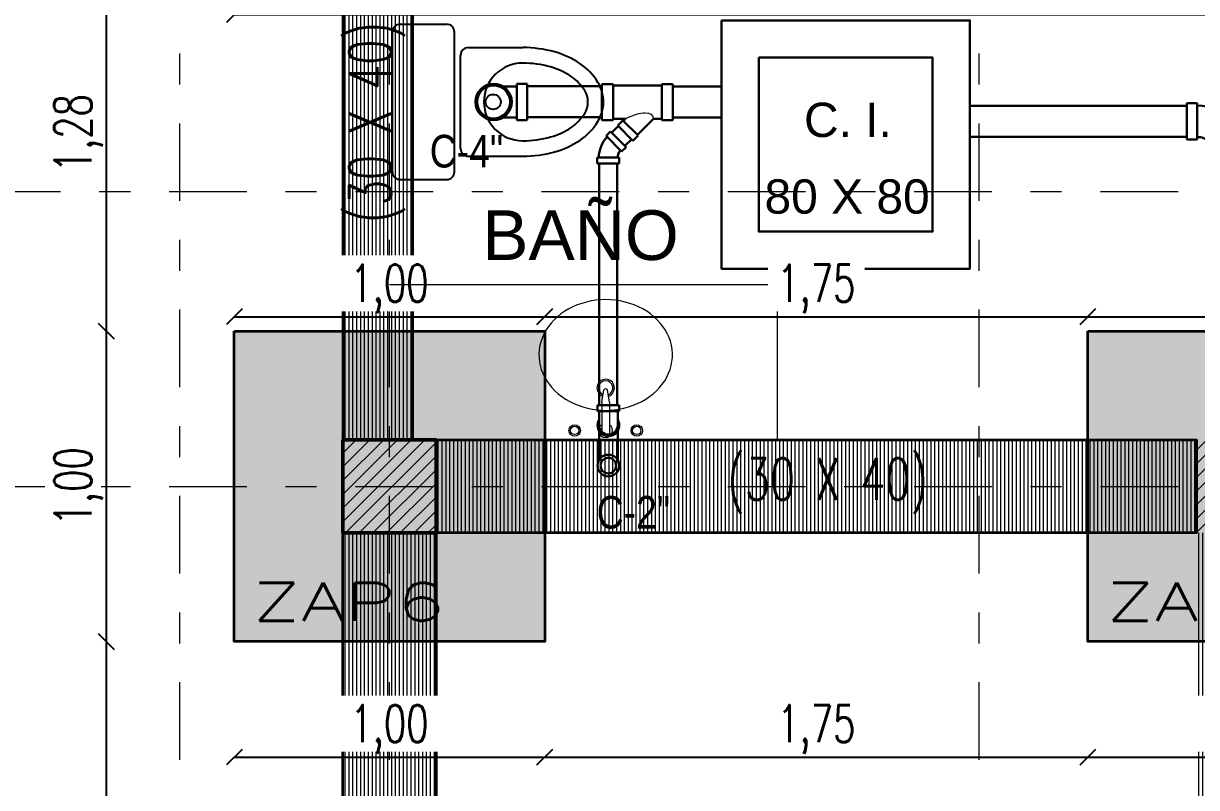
# Model space of a CAD drawing. Header units: metres. Extents: x -50 to 76, y -61 to 14.
# Drawn here: x -46.885 to -43.106, y -1.92 to 0.541 of the extents above; entities that cross this region are included whole.
import ezdxf
from ezdxf.enums import TextEntityAlignment as Align

# ---------------------------------------------------------------- set-up
doc = ezdxf.new("R2010")
doc.units = ezdxf.units.M
doc.header["$MEASUREMENT"] = 0
for name, pattern in [('CENTERX2', [4, 2.5, -0.5, 0.5, -0.5]), ('DASHDOT2', [0.5, 0.25, -0.125, 0, -0.125]), ('HIDDEN', [9.525, 6.35, -3.175])]:
    doc.linetypes.add(name, pattern=pattern)
doc.layers.add('1 BAN', color=57, linetype='Continuous')
for name, color, linetype, lineweight in [('1 COLUMNAS', 1, 'Continuous', 50), ('1 MUEBLES', 46, 'Continuous', 18), ('1 TEXTOS', 4, 'Continuous', 20), ('_TXT1', 7, 'Continuous', 0), ('A. NEGRAS', 3, 'Continuous', 30), ('CORTE', 6, 'Continuous', 35), ('COTAS', 251, 'Continuous', 35), ('cotas muros', 254, 'Continuous', 5), ('EJES', 251, 'CENTERX2', 0), ('INVISIBLE 2', 123, 'HIDDEN', 9), ('RELLENOS', 185, 'Continuous', 0), ('TEXTURA', 1, 'Continuous', 0)]:
    doc.layers.add(name, color=color, linetype=linetype, lineweight=lineweight)
doc.styles.add('Estilo_Generado_1', font='arial.ttf')
doc.styles.add('jairo', font='ARIALN.TTF')
doc.styles.add('ROMANS', font='romans', dxfattribs={"width": 0.7})
doc.dimstyles.new('Copy of ISO-25', dxfattribs={"dimtxt": 0.12, "dimasz": 0.05, "dimexe": 1.25, "dimexo": 0.625, "dimgap": 0.018, "dimtad": 1, "dimzin": 4, "dimtxsty": 'ROMANS', "dimblk": 'OBLIQUE', "dimcen": 2.5, "dimse1": 1, "dimse2": 1, "dimclrd": 251, "dimclrt": 14, "dimadec": 0, "dimazin": 0, "dimtfac": 1, "dimtix": 1, "dimtmove": 0, "dimatfit": 3, "dimldrblk": 'OBLIQUE', "dimfxl": 1, "dimtfill": 1, "dimarcsym": 0})
pattern_1 = [(90, (-1833.924058, 1025.599969), (-0.0125, 0), [])]

# ---------------------------------------------------------------- blocks, each defined once
blk = doc.blocks.new('_Oblique')
at = {"color": 0, "linetype": 'ByBlock', "lineweight": -2}
blk.add_line((-0.5, -0.5), (0.5, 0.5), dxfattribs=at)
blk = doc.blocks.new('*D207')
at = {"layer": 'COTAS', "color": 251, "lineweight": -2, "transparency": 16777216}
blk.add_line((-26.8564, 0.5685), (-46.2064, 0.5685), dxfattribs=at)
at = {"layer": 'Defpoints', "color": 0, "transparency": 16777216}
for p in [(-26.8564, 0.875), (-46.2064, 0.5685), (-46.2064, -0.45)]:
    blk.add_point(p, dxfattribs=at)
at = {"layer": 'COTAS', "color": 251, "lineweight": -2, "transparency": 16777216, "xscale": 0.05, "yscale": 0.05, "zscale": 0.05, "rotation": 180}
blk.add_blockref('_Oblique', (-46.2064, 0.5685), dxfattribs=at)
at = {"layer": 'COTAS', "color": 251, "lineweight": -2, "transparency": 16777216, "xscale": 0.05, "yscale": 0.05, "zscale": 0.05}
blk.add_blockref('_Oblique', (-26.8564, 0.5685), dxfattribs=at)
at = {"layer": 'COTAS', "color": 14, "transparency": 16777216, "insert": (-36.5314, 0.6579), "char_height": 0.12, "attachment_point": 5, "style": 'ROMANS', "bg_fill": 3, "box_fill_scale": 1.25, "bg_fill_color": 256, "bg_fill_true_color": 13158600, "bg_fill_transparency": 0}
blk.add_mtext('19,35', dxfattribs=at)
blk = doc.blocks.new('*D208')
at = {"layer": 'COTAS', "color": 251, "lineweight": -2, "transparency": 16777216}
blk.add_line((-46.2064, -0.4034), (-45.2064, -0.4034), dxfattribs=at)
at = {"layer": 'Defpoints', "color": 0, "transparency": 16777216}
for p in [(-45.2064, -0.4034), (-46.2064, -0.45), (-45.2064, -0.45)]:
    blk.add_point(p, dxfattribs=at)
at = {"layer": 'COTAS', "color": 251, "lineweight": -2, "transparency": 16777216, "xscale": 0.05, "yscale": 0.05, "zscale": 0.05, "rotation": 180}
blk.add_blockref('_Oblique', (-46.2064, -0.4034), dxfattribs=at)
at = {"layer": 'COTAS', "color": 251, "lineweight": -2, "transparency": 16777216, "xscale": 0.05, "yscale": 0.05, "zscale": 0.05}
blk.add_blockref('_Oblique', (-45.2064, -0.4034), dxfattribs=at)
at = {"layer": 'COTAS', "color": 14, "transparency": 16777216, "insert": (-45.7064, -0.314), "char_height": 0.12, "attachment_point": 5, "style": 'ROMANS', "bg_fill": 3, "box_fill_scale": 1.25, "bg_fill_color": 256, "bg_fill_true_color": 13158600, "bg_fill_transparency": 0}
blk.add_mtext('1,00', dxfattribs=at)
blk = doc.blocks.new('*D209')
at = {"layer": 'COTAS', "color": 251, "lineweight": -2, "transparency": 16777216}
blk.add_line((-45.2064, -0.4034), (-43.4564, -0.4034), dxfattribs=at)
at = {"layer": 'Defpoints', "color": 0, "transparency": 16777216}
for p in [(-43.4564, -0.4034), (-45.2064, -0.45), (-43.4564, -0.45)]:
    blk.add_point(p, dxfattribs=at)
at = {"layer": 'COTAS', "color": 251, "lineweight": -2, "transparency": 16777216, "xscale": 0.05, "yscale": 0.05, "zscale": 0.05, "rotation": 180}
blk.add_blockref('_Oblique', (-45.2064, -0.4034), dxfattribs=at)
at = {"layer": 'COTAS', "color": 251, "lineweight": -2, "transparency": 16777216, "xscale": 0.05, "yscale": 0.05, "zscale": 0.05}
blk.add_blockref('_Oblique', (-43.4564, -0.4034), dxfattribs=at)
at = {"layer": 'COTAS', "color": 14, "transparency": 16777216, "insert": (-44.3314, -0.314), "char_height": 0.12, "attachment_point": 5, "style": 'ROMANS', "bg_fill": 3, "box_fill_scale": 1.25, "bg_fill_color": 256, "bg_fill_true_color": 13158600, "bg_fill_transparency": 0}
blk.add_mtext('1,75', dxfattribs=at)
blk = doc.blocks.new('*D210')
at = {"layer": 'COTAS', "color": 251, "lineweight": -2, "transparency": 16777216}
blk.add_line((-43.4564, -0.4034), (-42.4564, -0.4034), dxfattribs=at)
at = {"layer": 'Defpoints', "color": 0, "transparency": 16777216}
for p in [(-42.4564, -0.4034), (-43.4564, -0.45), (-42.4564, -0.45)]:
    blk.add_point(p, dxfattribs=at)
at = {"layer": 'COTAS', "color": 251, "lineweight": -2, "transparency": 16777216, "xscale": 0.05, "yscale": 0.05, "zscale": 0.05, "rotation": 180}
blk.add_blockref('_Oblique', (-43.4564, -0.4034), dxfattribs=at)
at = {"layer": 'COTAS', "color": 251, "lineweight": -2, "transparency": 16777216, "xscale": 0.05, "yscale": 0.05, "zscale": 0.05}
blk.add_blockref('_Oblique', (-42.4564, -0.4034), dxfattribs=at)
at = {"layer": 'COTAS', "color": 14, "transparency": 16777216, "insert": (-42.9564, -0.314), "char_height": 0.12, "attachment_point": 5, "style": 'ROMANS', "bg_fill": 3, "box_fill_scale": 1.25, "bg_fill_color": 256, "bg_fill_true_color": 13158600, "bg_fill_transparency": 0}
blk.add_mtext('1,00', dxfattribs=at)
blk = doc.blocks.new('*D221')
at = {"layer": 'COTAS', "color": 251, "lineweight": -2, "transparency": 16777216}
blk.add_line((-46.2064, -1.8219), (-45.2064, -1.8219), dxfattribs=at)
at = {"layer": 'Defpoints', "color": 0, "transparency": 16777216}
for p in [(-46.2064, -1.45), (-45.2064, -1.45), (-45.2064, -1.8219)]:
    blk.add_point(p, dxfattribs=at)
at = {"layer": 'COTAS', "color": 251, "lineweight": -2, "transparency": 16777216, "xscale": 0.05, "yscale": 0.05, "zscale": 0.05, "rotation": 180}
blk.add_blockref('_Oblique', (-46.2064, -1.8219), dxfattribs=at)
at = {"layer": 'COTAS', "color": 251, "lineweight": -2, "transparency": 16777216, "xscale": 0.05, "yscale": 0.05, "zscale": 0.05}
blk.add_blockref('_Oblique', (-45.2064, -1.8219), dxfattribs=at)
at = {"layer": 'COTAS', "color": 14, "transparency": 16777216, "insert": (-45.7064, -1.7325), "char_height": 0.12, "attachment_point": 5, "style": 'ROMANS', "bg_fill": 3, "box_fill_scale": 1.25, "bg_fill_color": 256, "bg_fill_true_color": 13158600, "bg_fill_transparency": 0}
blk.add_mtext('1,00', dxfattribs=at)
blk = doc.blocks.new('*D222')
at = {"layer": 'COTAS', "color": 251, "lineweight": -2, "transparency": 16777216}
blk.add_line((-45.2064, -1.8219), (-43.4564, -1.8219), dxfattribs=at)
at = {"layer": 'Defpoints', "color": 0, "transparency": 16777216}
for p in [(-45.2064, -1.45), (-43.4564, -1.45), (-43.4564, -1.8219)]:
    blk.add_point(p, dxfattribs=at)
at = {"layer": 'COTAS', "color": 251, "lineweight": -2, "transparency": 16777216, "xscale": 0.05, "yscale": 0.05, "zscale": 0.05, "rotation": 180}
blk.add_blockref('_Oblique', (-45.2064, -1.8219), dxfattribs=at)
at = {"layer": 'COTAS', "color": 251, "lineweight": -2, "transparency": 16777216, "xscale": 0.05, "yscale": 0.05, "zscale": 0.05}
blk.add_blockref('_Oblique', (-43.4564, -1.8219), dxfattribs=at)
at = {"layer": 'COTAS', "color": 14, "transparency": 16777216, "insert": (-44.3314, -1.7325), "char_height": 0.12, "attachment_point": 5, "style": 'ROMANS', "bg_fill": 3, "box_fill_scale": 1.25, "bg_fill_color": 256, "bg_fill_true_color": 13158600, "bg_fill_transparency": 0}
blk.add_mtext('1,75', dxfattribs=at)
blk = doc.blocks.new('*D223')
at = {"layer": 'COTAS', "color": 251, "lineweight": -2, "transparency": 16777216}
blk.add_line((-43.4564, -1.8219), (-42.4564, -1.8219), dxfattribs=at)
at = {"layer": 'Defpoints', "color": 0, "transparency": 16777216}
for p in [(-43.4564, -1.45), (-42.4564, -1.45), (-42.4564, -1.8219)]:
    blk.add_point(p, dxfattribs=at)
at = {"layer": 'COTAS', "color": 251, "lineweight": -2, "transparency": 16777216, "xscale": 0.05, "yscale": 0.05, "zscale": 0.05, "rotation": 180}
blk.add_blockref('_Oblique', (-43.4564, -1.8219), dxfattribs=at)
at = {"layer": 'COTAS', "color": 251, "lineweight": -2, "transparency": 16777216, "xscale": 0.05, "yscale": 0.05, "zscale": 0.05}
blk.add_blockref('_Oblique', (-42.4564, -1.8219), dxfattribs=at)
at = {"layer": 'COTAS', "color": 14, "transparency": 16777216, "insert": (-42.9564, -1.7325), "char_height": 0.12, "attachment_point": 5, "style": 'ROMANS', "bg_fill": 3, "box_fill_scale": 1.25, "bg_fill_color": 256, "bg_fill_true_color": 13158600, "bg_fill_transparency": 0}
blk.add_mtext('1,00', dxfattribs=at)
blk = doc.blocks.new('*D257')
at = {"layer": 'COTAS', "color": 251, "lineweight": -2, "transparency": 16777216}
blk.add_line((-46.6184, -3.85), (-46.6184, -1.45), dxfattribs=at)
at = {"layer": 'Defpoints', "color": 0, "transparency": 16777216}
for p in [(-46.6184, -1.45), (-45.2064, -1.45), (-44.6564, -3.85)]:
    blk.add_point(p, dxfattribs=at)
at = {"layer": 'COTAS', "color": 251, "lineweight": -2, "transparency": 16777216, "xscale": 0.05, "yscale": 0.05, "zscale": 0.05}
for p, rotation in [((-46.6184, -1.45), 90), ((-46.6184, -3.85), 270)]:
    blk.add_blockref('_Oblique', p, dxfattribs=dict(at, rotation=rotation))
at = {"layer": 'COTAS', "color": 14, "transparency": 16777216, "insert": (-46.7078, -2.65), "char_height": 0.12, "attachment_point": 5, "rotation": 90, "style": 'ROMANS', "bg_fill": 3, "box_fill_scale": 1.25, "bg_fill_color": 256, "bg_fill_true_color": 13158600, "bg_fill_transparency": 0}
blk.add_mtext('2,40', dxfattribs=at)
blk = doc.blocks.new('*D258')
at = {"layer": 'COTAS', "color": 251, "lineweight": -2, "transparency": 16777216}
blk.add_line((-46.6184, -1.45), (-46.6184, -0.45), dxfattribs=at)
at = {"layer": 'Defpoints', "color": 0, "transparency": 16777216}
for p in [(-46.6184, -0.45), (-45.2064, -0.45), (-45.2064, -1.45)]:
    blk.add_point(p, dxfattribs=at)
at = {"layer": 'COTAS', "color": 251, "lineweight": -2, "transparency": 16777216, "xscale": 0.05, "yscale": 0.05, "zscale": 0.05}
for p, rotation in [((-46.6184, -0.45), 90), ((-46.6184, -1.45), 270)]:
    blk.add_blockref('_Oblique', p, dxfattribs=dict(at, rotation=rotation))
at = {"layer": 'COTAS', "color": 14, "transparency": 16777216, "insert": (-46.7078, -0.95), "char_height": 0.12, "attachment_point": 5, "rotation": 90, "style": 'ROMANS', "bg_fill": 3, "box_fill_scale": 1.25, "bg_fill_color": 256, "bg_fill_true_color": 13158600, "bg_fill_transparency": 0}
blk.add_mtext('1,00', dxfattribs=at)
blk = doc.blocks.new('*D259')
at = {"layer": 'COTAS', "color": 251, "lineweight": -2, "transparency": 16777216}
blk.add_line((-46.6184, -0.45), (-46.6184, 0.825), dxfattribs=at)
at = {"layer": 'Defpoints', "color": 0, "transparency": 16777216}
for p in [(-46.6184, 0.825), (-45.0314, 0.825), (-45.2064, -0.45)]:
    blk.add_point(p, dxfattribs=at)
at = {"layer": 'COTAS', "color": 251, "lineweight": -2, "transparency": 16777216, "xscale": 0.05, "yscale": 0.05, "zscale": 0.05}
for p, rotation in [((-46.6184, 0.825), 90), ((-46.6184, -0.45), 270)]:
    blk.add_blockref('_Oblique', p, dxfattribs=dict(at, rotation=rotation))
at = {"layer": 'COTAS', "color": 14, "transparency": 16777216, "insert": (-46.7078, 0.1875), "char_height": 0.12, "attachment_point": 5, "rotation": 90, "style": 'ROMANS', "bg_fill": 3, "box_fill_scale": 1.25, "bg_fill_color": 256, "bg_fill_true_color": 13158600, "bg_fill_transparency": 0}
blk.add_mtext('1,28', dxfattribs=at)
blk = doc.blocks.new('water 01')
for p, q in [((0.025, 0.25), (0.175, 0.25)), ((0, -0.225), (0, 0.225)), ((0.2, -0.225), (0.2, 0.225)), ((0.245, 0.175), (0.42, 0.175)), ((0.22, -0.15), (0.22, 0.15)), ((0.245, -0.175), (0.42, -0.175)), ((0.025, -0.25), (0.175, -0.25))]:
    blk.add_line(p, q)
for points in [[(0.42, -0.175, 0.068078), (0.5234, -0.1609, 0.080305), (0.6038, -0.1237, 0.107082), (0.6622, -0.063, 0.138798), (0.68, 0, 0.138798), (0.6622, 0.063, 0.107082), (0.6038, 0.1237, 0.080305), (0.5234, 0.1609, 0.068078), (0.42, 0.175, 0.068078)], [(0.42, -0.125, 0.068078), (0.51, -0.1127, 0.080305), (0.5759, -0.0823, 0.107082), (0.6196, -0.0368, 0.138798), (0.63, 0, 0.138798), (0.6196, 0.0368, 0.107082), (0.5759, 0.0823, 0.080305), (0.51, 0.1127, 0.068078), (0.42, 0.125, 0.068078)]]:
    blk.add_lwpolyline(points, format="xyb")
blk.add_circle((0.3247, 0), 0.0243)
for centre, radius, start, end in [((0.025, 0.225), 0.025, 90, 180), ((0.175, 0.225), 0.025, 0, 90), ((0.245, 0.15), 0.025, 90, 180), ((0.42, 0), 0.125, 90, 270), ((0.245, -0.15), 0.025, 180, 270), ((0.025, -0.225), 0.025, 180, 270), ((0.175, -0.225), 0.025, 270, 0)]:
    blk.add_arc(centre, radius, start, end)
blk = doc.blocks.new('sc4')
at = {"layer": 'A. NEGRAS'}
for p, q in [((355005.7426, 99074.8844), (355005.7762, 99074.8844)), ((355005.7426, 99074.8844), (355005.7426, 99074.7668)), ((355005.7762, 99074.8844), (355005.7762, 99074.7668)), ((355005.6277, 99074.8368), (355005.604, 99074.813)), ((355005.7109, 99074.7536), (355005.6277, 99074.8368)), ((355005.6871, 99074.7299), (355005.604, 99074.813)), ((355005.7109, 99074.7536), (355005.6871, 99074.7299)), ((355005.7426, 99074.7668), (355005.7762, 99074.7668))]:
    blk.add_line(p, q, dxfattribs=at)
for radius in [0.1541, 0.0533]:
    blk.add_arc((355005.7426, 99074.7219), radius, 90, 135, dxfattribs=at)
blk = doc.blocks.new('Yee 4x2')
for p, q in [((-0.055, 0.1313), (-0.055, 0.1651)), ((-0.055, 0.1651), (0.055, 0.1651)), ((0.055, 0.1313), (0.055, 0.1651)), ((-0.0713, 0.1173), (-0.1173, 0.0713)), ((-0.0554, 0.1014), (-0.0713, 0.1173)), ((-0.055, 0.1313), (0.055, 0.1313)), ((-0.0508, 0.0932), (-0.0508, 0.1313)), ((0.0508, -0.0168), (0.0508, 0.1313)), ((-0.1014, 0.0554), (-0.1173, 0.0713)), ((-0.1014, 0.0554), (-0.0554, 0.1014)), ((-0.0572, 0.0996), (-0.0508, 0.0932)), ((-0.0996, 0.0572), (-0.0508, 0.0083)), ((-0.0508, -0.0168), (-0.0508, 0.0083)), ((-0.055, -0.0507), (-0.055, -0.0168)), ((-0.055, -0.0168), (0.055, -0.0168)), ((0.055, -0.0507), (0.055, -0.0168)), ((-0.055, -0.0507), (0.055, -0.0507))]:
    blk.add_line(p, q)
at = {"lineweight": 0, "ltscale": 0.02}
blk.add_line((-0.055, 0.1651), (0.055, 0.1651), dxfattribs=at)
for major_axis, ratio, start_param, end_param in [((-0.0356, 0.0663), 0.416218, 4.837315, 4.838667), ((-0.0354, 0.0686), 0.405933, 2.897968, 4.718992)]:
    blk.add_ellipse((-0.0784, 0.0784), major_axis=major_axis, ratio=ratio, start_param=start_param, end_param=end_param, dxfattribs=at)
blk = doc.blocks.new('SIFON-SUP')
for p, q in [((-0.0175, -0.01), (-0.0175, 0)), ((-0.0175, 0), (0.0175, 0)), ((0.0175, -0.01), (0.0175, 0)), ((-0.0175, -0.01), (0.0175, -0.01)), ((-0.015, -0.0325), (-0.015, -0.01)), ((0.015, -0.0325), (0.015, -0.01)), ((-0.015, -0.0415), (-0.015, -0.0885)), ((0.015, -0.0415), (0.015, -0.0885))]:
    blk.add_line(p, q)
for radius in [0.0175, 0.0125]:
    blk.add_circle((0, -0.0975), radius)
for radius, start, end in [(0.0175, 148.9973, 31.0027), (0.015, 180, 0)]:
    blk.add_arc((0, -0.0325), radius, start, end)
blk = doc.blocks.new('scodo 2')
at = {"layer": 'A. NEGRAS'}
for p, q in [((13237.7898, -6555.4842), (13237.7696, -6555.4842)), ((13237.7696, -6555.4842), (13237.7696, -6555.5547)), ((13237.7898, -6555.4842), (13237.7898, -6555.5547)), ((13237.8088, -6555.5626), (13237.8587, -6555.5127)), ((13237.8231, -6555.5769), (13237.873, -6555.527)), ((13237.8587, -6555.5127), (13237.873, -6555.527)), ((13237.7898, -6555.5547), (13237.7696, -6555.5547)), ((13237.8088, -6555.5626), (13237.8231, -6555.5769))]:
    blk.add_line(p, q, dxfattribs=at)
for radius in [0.0924, 0.032]:
    blk.add_arc((13237.7898, -6555.5816), radius, 45, 90, dxfattribs=at)
blk = doc.blocks.new('codo4p')
at = {"layer": 'A. NEGRAS'}
for p, q in [((-275.2595, -77.4251), (-275.3045, -77.4251)), ((-275.2595, -77.4168), (-275.2262, -77.4168)), ((-275.2595, -77.4168), (-275.2595, -77.5335)), ((-275.2262, -77.4168), (-275.2262, -77.5335)), ((-275.2595, -77.5251), (-275.3045, -77.5251)), ((-275.2595, -77.5335), (-275.2262, -77.5335))]:
    blk.add_line(p, q, dxfattribs=at)
for radius in [0.0584, 0.0531]:
    blk.add_circle((-275.3345, -77.475), radius, dxfattribs=at)

msp = doc.modelspace()

# ---------------------------------------------------------------- hatches: boundary and pattern name
at = {"layer": 'RELLENOS'}
h = msp.add_hatch(dxfattribs=at)
h.set_pattern_fill('ANSI31', color=256, scale=0.1, angle=45, style=0)
h.set_pattern_definition(pattern_1)
h.paths.add_polyline_path([(-45.6314, 1.25), (-45.8564, 1.25), (-45.8564, -0.8), (-45.6314, -0.8)])
h = msp.add_hatch(dxfattribs=at)
h.set_pattern_fill('ANSI31', color=256, scale=0.1, angle=45, style=0)
h.set_pattern_definition(pattern_1)
h.paths.add_polyline_path([(-45.5564, -0.8), (-43.1064, -0.8), (-43.1064, -1.1), (-45.5564, -1.1)])
h.paths.add_polyline_path([(-42.8064, -0.8), (-38.8564, -0.8), (-38.8564, -1.1), (-42.8064, -1.1)])
h.paths.add_polyline_path([(-41.7789, -0.8), (-41.4839, -0.8), (-41.4839, 1.25), (-41.7789, 1.25)])
h.paths.add_polyline_path([(-43.1064, -1.1), (-42.8064, -1.1), (-42.8064, -2.601), (-42.9564, -2.601), (-42.9564, -2.901), (-42.8064, -2.901), (-42.8064, -4.2), (-43.1064, -4.2), (-43.1064, -2.601)])
h.paths.add_polyline_path([(-45.8564, -1.1), (-45.5564, -1.1), (-45.5564, -4.2), (-45.8564, -4.2)])
h.paths.add_polyline_path([(-42.6564, -2.9), (-38.8564, -2.9), (-38.8564, -2.6), (-42.6564, -2.6)])
h.paths.add_polyline_path([(-38.5564, -2.1), (-38.8564, -2.1), (-38.8564, 1.25), (-38.5564, 1.25)])
h.paths.add_polyline_path([(-36.5564, -3.95), (-36.8564, -3.95), (-36.8564, 1.25), (-36.5564, 1.25)])
h.paths.add_polyline_path([(-31.5564, 0.1389), (-36.5564, 0.1389), (-36.5564, -0.16), (-31.5564, -0.16)])
h.paths.add_polyline_path([(-31.2564, 0.1389), (-27.6564, 0.1389), (-27.6564, -0.15), (-31.2564, -0.15)])
h.paths.add_polyline_path([(-31.5564, -0.15), (-31.2564, -0.15), (-31.2564, -3.95), (-31.5564, -3.95)])
h.paths.add_polyline_path([(-31.5564, 1.25), (-31.2564, 1.25), (-31.2564, -0.15), (-31.5564, -0.15)])
h.paths.add_polyline_path([(-36.5064, -4.2), (-31.5564, -4.2), (-31.5564, -4.5), (-36.5064, -4.5)])
h.paths.add_polyline_path([(-27.7064, -3.75), (-31.2564, -3.75), (-31.2564, -3.45), (-27.7064, -3.45)])
h.paths.add_polyline_path([(-38.4064, -4.2), (-36.9064, -4.2), (-36.9064, -4.5), (-38.4064, -4.5)])
h.paths.add_polyline_path([(-36.5564, -7.4), (-36.8564, -7.4), (-36.8564, -5.3), (-36.5564, -5.3)])
h.paths.add_polyline_path([(-42.8064, -4.5), (-38.8564, -4.5), (-38.8564, -4.2), (-42.8064, -4.2)])
h.paths.add_polyline_path([(-38.8564, -2.9), (-38.5564, -2.9), (-38.5564, -4.2), (-38.8564, -4.2)])
h.paths.add_polyline_path([(-45.2564, -4.2), (-43.4064, -4.2), (-43.4064, -4.5), (-45.2564, -4.5)])
at = {"layer": 'TEXTURA', "true_color": 0x999999}
h = msp.add_hatch(color=253, dxfattribs=at)
h.dxf.hatch_style = 1
h.paths.add_polyline_path([(-46.3064, 3.25), (-45.1064, 3.25), (-45.1064, 5.05), (-46.3064, 5.05)])
h.paths.add_polyline_path([(-42.3298, 4.55), (-40.9298, 4.55), (-40.9298, 5.95), (-42.3298, 5.95)])
h.paths.add_polyline_path([(-36.8646, 6.125), (-37.8646, 6.125), (-37.8646, 4.525), (-36.8646, 4.525)])
h.paths.add_polyline_path([(-32.3214, 4.8), (-33.3214, 4.8), (-33.3214, 3.6), (-32.3214, 3.6)])
h.paths.add_polyline_path([(-30.8064, 2.675), (-32.0064, 2.675), (-32.0064, 0.675), (-30.8064, 0.675)])
h.paths.add_polyline_path([(-26.8564, 2.675), (-27.4564, 2.675), (-28.0564, 2.675), (-28.0564, 0.875), (-26.8564, 0.875)])
h.paths.add_polyline_path([(-27.4064, 3.6499), (-26.4064, 3.6499), (-26.4064, 4.8499), (-27.4064, 4.8499)])
h.paths.add_polyline_path([(-36.7814, 2.8), (-37.3814, 2.8), (-37.9814, 2.8), (-37.9814, 1), (-36.7814, 1)])
h.paths.add_polyline_path([(-40.9314, 1.08), (-40.9314, 2.475), (-42.3314, 2.475), (-42.3314, 1.08)])
h.paths.add_polyline_path([(-46.2314, 0.825), (-45.0314, 0.825), (-45.0314, 2.025), (-46.2314, 2.025)])
h.paths.add_polyline_path([(-45.2064, -0.45), (-46.2064, -0.45), (-46.2064, -1.45), (-45.2064, -1.45)])
h.paths.add_polyline_path([(-43.4564, -1.45), (-42.4564, -1.45), (-42.4564, -0.45), (-43.4564, -0.45)])
h.paths.add_polyline_path([(-42.3064, -2.251), (-43.3064, -2.251), (-43.3064, -3.251), (-42.3064, -3.251)])
h.paths.add_polyline_path([(-46.4564, -3.85), (-46.4564, -4.85), (-44.6564, -4.85), (-44.6564, -3.85)])
h.paths.add_polyline_path([(-44.0064, -3.85), (-44.0064, -4.85), (-42.2064, -4.85), (-42.2064, -3.85)])
h.paths.add_polyline_path([(-38.1064, -3.85), (-39.1064, -3.85), (-39.1064, -4.85), (-38.1064, -4.85)])
h.paths.add_polyline_path([(-38.2314, -1.85), (-39.2314, -1.85), (-39.2314, -3.15), (-38.2314, -3.15)])
h.paths.add_polyline_path([(-36.1064, -3.725), (-36.7064, -3.725), (-37.3064, -3.725), (-37.3064, -5.525), (-36.1064, -5.525)])
h.paths.add_polyline_path([(-30.8064, -3.525), (-32.0064, -3.525), (-32.0064, -5.725), (-30.8064, -5.725)])
h.paths.add_polyline_path([(-26.9064, -2.1), (-28.1064, -2.1), (-28.1064, -4.3), (-26.9064, -4.3)])
h.paths.add_polyline_path([(-36.1064, -7.175), (-36.7064, -7.175), (-37.3064, -7.175), (-37.3064, -8.975), (-36.1064, -8.975)])
at = {"layer": 'TEXTURA'}
h = msp.add_hatch(dxfattribs=at)
h.set_pattern_fill('ANSI31', color=1, scale=0.25)
h.set_pattern_definition([(45, (-1866.976104, 942.824767), (-0.0220970869, 0.0220970869), [])])
h.paths.add_polyline_path([(-41.4564, 5.35), (-41.8064, 5.35), (-41.8064, 5.15), (-41.4564, 5.15)])
h.paths.add_polyline_path([(-37.2064, 5.9), (-37.5564, 5.9), (-37.5564, 5.75), (-37.5564, 4.75), (-37.3814, 4.75), (-37.2064, 4.75)])
h.paths.add_polyline_path([(-37.2064, 2.55), (-37.5564, 2.55), (-37.5564, 1.6), (-37.5564, 1.25), (-37.2064, 1.25), (-37.2064, 1.6)])
h.paths.add_polyline_path([(-31.2564, 2.1), (-31.5564, 2.1), (-31.5564, 1.25), (-31.2564, 1.25), (-31.2564, 1.6)])
h.paths.add_polyline_path([(-32.6364, 4.55), (-33.0064, 4.55), (-33.0064, 3.9), (-32.6364, 3.9), (-32.6364, 4.25)])
h.paths.add_polyline_path([(-26.7564, 4.55), (-27.0564, 4.55), (-27.0564, 3.9), (-26.7564, 3.9)])
h.paths.add_polyline_path([(-27.3564, -2.65), (-27.7064, -2.65), (-27.7064, -3.75), (-27.3564, -3.75), (-27.3564, -3.45)])
h.paths.add_polyline_path([(-31.2564, -3.95), (-31.5564, -3.95), (-31.5564, -5.3), (-31.2564, -5.3)])
h.paths.add_polyline_path([(-36.5064, -3.95), (-36.9064, -3.95), (-36.9064, -5.3), (-36.5064, -5.3)])
h.paths.add_polyline_path([(-36.5064, -7.4), (-36.9064, -7.4), (-36.9064, -8.75), (-36.5064, -8.75)])
h.paths.add_polyline_path([(-38.4064, -4.2), (-38.8564, -4.2), (-38.8564, -4.5), (-38.6064, -4.5), (-38.4064, -4.5)])
h.paths.add_polyline_path([(-38.6064, -2.1), (-38.8564, -2.1), (-38.8564, -2.9), (-38.6064, -2.9)])
h.paths.add_polyline_path([(-42.6564, -2.601), (-42.9564, -2.601), (-42.9564, -2.901), (-42.8064, -2.901), (-42.8064, -2.9), (-42.6564, -2.9)])
h.paths.add_polyline_path([(-42.8064, -4.2), (-43.1064, -4.2), (-43.4064, -4.2), (-43.4064, -4.5), (-42.8064, -4.5)])
h.paths.add_polyline_path([(-45.2564, -4.2), (-45.8564, -4.2), (-45.8564, -4.5), (-45.5564, -4.5), (-45.2564, -4.5)])
h.paths.add_polyline_path([(-45.5564, -0.8), (-45.8564, -0.8), (-45.8564, -1.1), (-45.5564, -1.1)])
h.paths.add_polyline_path([(-42.8064, -0.8), (-43.1064, -0.8), (-43.1064, -1.1), (-42.8064, -1.1)])
h.paths.add_polyline_path([(-45.4064, 1.6), (-45.6294, 1.6013), (-45.8564, 1.6013), (-45.8564, 1.25), (-45.6314, 1.25), (-45.4064, 1.25)])
h.paths.add_polyline_path([(-41.4564, 2.3), (-41.8064, 2.3), (-41.8064, 1.25), (-41.4564, 1.25)])

# ---------------------------------------------------------------- linework, layer by layer
at = {"layer": '1 COLUMNAS'}
msp.add_lwpolyline([(-45.8564, -0.8), (-45.5564, -0.8), (-45.5564, -1.1), (-45.8564, -1.1)], close=True, dxfattribs=at)
at = {"layer": '1 MUEBLES'}
for p, q in [((-45.0218, -0.6787), (-45.0155, -0.6394)), ((-44.9978, -0.6787), (-45.004, -0.6394)), ((-45.0218, -0.6787), (-45.0218, -0.7851)), ((-44.9978, -0.6787), (-44.9978, -0.7852))]:
    msp.add_line(p, q, dxfattribs=at)
for centre, radius in [((-45.1098, -0.7698), 0.0184), ((-44.9098, -0.7698), 0.0184), ((-45.1098, -0.7698), 0.0134), ((-44.9098, -0.7698), 0.0134)]:
    msp.add_circle(centre, radius, dxfattribs=at)
for centre, radius, start, end in [((-45.0098, -0.633), 0.0281, 290.6583, 249.3417), ((-45.0098, -0.633), 0.0231, 290.6583, 249.3417), ((-45.0104, -0.6415), 0.00548, 83.2571, 157.7189), ((-45.0091, -0.6415), 0.00548, 22.2811, 96.7429), ((-45.0101, -0.7703), 0.0225, 121.3411, 56.7175)]:
    msp.add_arc(centre, radius, start, end, dxfattribs=at)
at = {"layer": 'CORTE', "color": 1}
for points in [[(-46.2064, -0.45), (-45.2064, -0.45), (-45.2064, -1.45), (-46.2064, -1.45)], [(-43.4564, -0.45), (-42.4564, -0.45), (-42.4564, -1.45), (-43.4564, -1.45)]]:
    msp.add_lwpolyline(points, close=True, dxfattribs=at)
at = {"layer": 'COTAS'}
for points in [[(-45.8564, -0.8), (-45.6314, -0.8), (-45.6314, 1.25), (-45.8564, 1.25)], [(-45.5564, -0.8), (-43.1064, -0.8), (-43.1064, -1.1), (-45.5564, -1.1)], [(-45.8564, -1.1), (-45.5564, -1.1), (-45.5564, -4.2), (-45.8564, -4.2)]]:
    msp.add_lwpolyline(points, close=True, dxfattribs=at)
at = {"layer": 'EJES', "linetype": 'DASHDOT2'}
for p, q in [((-46.3814, -10.2308), (-46.3814, 7.233)), ((-46.3814, -10.2308), (-46.3814, 7.233)), ((-45.7064, -10.2308), (-45.7064, 7.233)), ((-45.7064, -10.2308), (-45.7064, 7.233)), ((-43.8064, -10.2308), (-43.8064, 7.233)), ((-43.8064, -10.2308), (-43.8064, 7.233)), ((-47.6161, 0), (-23.9845, 0)), ((-47.6161, -0.95), (-23.9845, -0.95))]:
    msp.add_line(p, q, dxfattribs=at)

# ---------------------------------------------------------------- block references
at = {"layer": 'A. NEGRAS', "xscale": -1.999999999985972, "yscale": 1.999999999985972, "zscale": 1.999999999985972}
msp.add_blockref('SIFON-SUP', (-45.0011, -0.688), dxfattribs=at)

# ---------------------------------------------------------------- texts
at = {"layer": '_TXT1', "style": 'ROMANS', "width": 1.5}
for p in [(-45.8376, -1.3832), (-43.0876, -1.3832)]:
    msp.add_text('ZAP6', height=0.12241, dxfattribs=at).set_placement(p, align=Align.CENTER)
at = {"layer": '_TXT1', "insert": (-45.7461, 0.2224, 15.4566), "char_height": 0.13465, "width": 4.508202, "attachment_point": 5, "rotation": 90, "style": 'ROMANS'}
msp.add_mtext('(30 X 40)', dxfattribs=at)
at = {"layer": '_TXT1', "insert": (-44.2947, -0.9488, 15.4566), "char_height": 0.13465, "width": 4.508202, "attachment_point": 5, "style": 'ROMANS'}
msp.add_mtext('(30 X 40)', dxfattribs=at)
at = {"layer": 'A. NEGRAS', "insert": (-44.8024, -0.9808), "char_height": 0.105, "width": 1.6947, "attachment_point": 3, "style": 'jairo'}
msp.add_mtext('C-2"', dxfattribs=at)

# ---------------------------------------------------------------- next in the draw order: dimensions: what is measured, and where the dimension line sits
at = {"layer": 'COTAS'}
dim = msp.add_linear_dim(base=(-46.2064, 0.5685), p1=(-26.8564, 0.875), p2=(-46.2064, -0.45), dimstyle='Copy of ISO-25', override={"dimtmove": 1}, dxfattribs=at)
dim.commit()
dim.dimension.update_dxf_attribs({"geometry": '*D207', "text_midpoint": (-36.5314, 0.6579)})
dim = msp.add_linear_dim(base=(-45.2064, -1.8219), p1=(-46.2064, -1.45), p2=(-45.2064, -1.45), dimstyle='Copy of ISO-25', dxfattribs=at)
dim.commit()
dim.dimension.update_dxf_attribs({"geometry": '*D221', "text_midpoint": (-45.7064, -1.7325)})

# ---------------------------------------------------------------- next in the draw order: linework, layer by layer
at = {"layer": '1 BAN', "lineweight": 30}
for points in [[(-44.6365, 0.5508), (-43.8365, 0.5508), (-43.8365, -0.2492), (-44.6365, -0.2492)], [(-44.5165, 0.4308), (-43.9565, 0.4308), (-43.9565, -0.1292), (-44.5165, -0.1292)]]:
    msp.add_lwpolyline(points, close=True, dxfattribs=at)
at = {"layer": '1 MUEBLES'}
msp.add_line((-44.4564, -0.8), (-44.4564, -0.3), dxfattribs=at)
at = {"layer": 'A. NEGRAS'}
for p, q in [((-45.2626, 0.3387), (-45.0237, 0.3387)), ((-44.6365, 0.3384), (-44.794, 0.3384)), ((-43.8365, 0.2753), (-43.1376, 0.2753)), ((-45.2626, 0.2387), (-45.0237, 0.2387)), ((-44.6365, 0.2384), (-44.794, 0.2384)), ((-44.9905, 0.1893), (-44.9695, 0.2103)), ((-44.9479, 0.1467), (-44.9269, 0.1677)), ((-43.8365, 0.1753), (-43.1376, 0.1753)), ((-45.0312, 0.0895), (-45.0312, -0.688)), ((-44.9726, 0.0895), (-44.9726, -0.688))]:
    msp.add_line(p, q, dxfattribs=at)

# ---------------------------------------------------------------- next in the draw order: block references
msp.add_blockref('water 01', (-45.6971, 0.2882))
at = {"layer": 'A. NEGRAS', "xscale": 1.060590139629737, "yscale": 1.060590139629737, "zscale": 1.060590139629737, "rotation": 90.00000000058364}
msp.add_blockref('Yee 4x2', (-44.8468, 0.2876), dxfattribs=at)
at = {"layer": 'COTAS', "xscale": -1, "rotation": 359.9999999873991}
msp.add_blockref('sc4', (354962.6386, -99074.5998), dxfattribs=at)
at = {"layer": 'cotas muros', "linetype": 'ByBlock', "xscale": -1, "rotation": 179.9999999865698}
msp.add_blockref('codo4p', (229.9636, -77.1869), dxfattribs=at)
at = {"layer": 'INVISIBLE 2', "rotation": 90.00000000000001}
msp.add_blockref('scodo 2', (-6600.5211, -13237.6801), dxfattribs=at)

# ---------------------------------------------------------------- next in the draw order: texts
at = {"layer": '1 BAN', "char_height": 0.110526, "attachment_point": 1}
for s, width, insert in [('{\\fArial|b0|i0|c0|p34;C. I.}', 0.330704, (-44.371, 0.2858)), ('{\\fArial|b0|i0|c0|p34;80 X 80}', 0.521311, (-44.4982, 0.0389))]:
    msp.add_mtext_dynamic_manual_height_columns(s, width=width, gutter_width=0.7368, heights=[0], dxfattribs=dict(at, insert=insert))
at = {"layer": 'A. NEGRAS', "insert": (-45.3401, 0.1821), "char_height": 0.105, "width": 1.6947, "attachment_point": 3, "style": 'jairo'}
msp.add_mtext('C-4"', dxfattribs=at)

# ---------------------------------------------------------------- next in the draw order: dimensions: what is measured, and where the dimension line sits
at = {"layer": 'COTAS'}
dim = msp.add_linear_dim(base=(-45.2064, -0.4034), p1=(-46.2064, -0.45), p2=(-45.2064, -0.45), dimstyle='Copy of ISO-25', dxfattribs=at)
dim.commit()
dim.dimension.update_dxf_attribs({"geometry": '*D208', "text_midpoint": (-45.7064, -0.314)})
for base, p1, p2, picture, middle in [((-42.4564, -0.4034), (-43.4564, -0.45), (-42.4564, -0.45), '*D210', (-42.9564, -0.314)), ((-43.4564, -1.8219), (-45.2064, -1.45), (-43.4564, -1.45), '*D222', (-44.3314, -1.7325))]:
    dim = msp.add_linear_dim(base=base, p1=p1, p2=p2, dimstyle='Copy of ISO-25', override={"dimtmove": 1}, dxfattribs=at)
    dim.commit()
    dim.dimension.update_dxf_attribs({"geometry": picture, "text_midpoint": middle})

# ---------------------------------------------------------------- next in the draw order: linework, layer by layer
at = {"layer": '1 MUEBLES'}
msp.add_line((-45.7064, -0.3), (-44.4564, -0.3), dxfattribs=at)
at = {"layer": '1 MUEBLES', "flags": 128}
msp.add_lwpolyline([(-44.9978, -0.7043), (-44.982, -0.7031), (-44.9665, -0.7009), (-44.9511, -0.6978), (-44.9361, -0.6938), (-44.9215, -0.6889), (-44.9073, -0.6831), (-44.8937, -0.6764), (-44.8807, -0.669), (-44.8685, -0.6607), (-44.8569, -0.6518), (-44.8463, -0.6422), (-44.8364, -0.6319), (-44.8276, -0.6211), (-44.8197, -0.6098), (-44.8128, -0.598), (-44.807, -0.5858), (-44.8023, -0.5734), (-44.7987, -0.5606), (-44.7963, -0.5477), (-44.795, -0.5347), (-44.7948, -0.5216), (-44.7959, -0.5086), (-44.798, -0.4956), (-44.8013, -0.4828), (-44.8058, -0.4703), (-44.8113, -0.458), (-44.8179, -0.4462), (-44.8256, -0.4347), (-44.8342, -0.4238), (-44.8438, -0.4134), (-44.8543, -0.4036), (-44.8656, -0.3945), (-44.8777, -0.3861), (-44.8905, -0.3785), (-44.904, -0.3716), (-44.918, -0.3656), (-44.9325, -0.3605), (-44.9475, -0.3562), (-44.9627, -0.3529), (-44.9783, -0.3505), (-44.994, -0.3491), (-45.0098, -0.3486), (-45.0255, -0.3491), (-45.0412, -0.3505), (-45.0568, -0.3529), (-45.072, -0.3562), (-45.087, -0.3605), (-45.1015, -0.3656), (-45.1155, -0.3716), (-45.129, -0.3785), (-45.1418, -0.3861), (-45.1539, -0.3945), (-45.1652, -0.4036), (-45.1757, -0.4134), (-45.1853, -0.4238), (-45.1939, -0.4347), (-45.2016, -0.4462), (-45.2082, -0.458), (-45.2137, -0.4703), (-45.2182, -0.4828), (-45.2215, -0.4956), (-45.2236, -0.5086), (-45.2247, -0.5216), (-45.2245, -0.5347), (-45.2232, -0.5477), (-45.2208, -0.5606), (-45.2172, -0.5734), (-45.2125, -0.5858), (-45.2067, -0.598), (-45.1998, -0.6098), (-45.1919, -0.6211), (-45.1831, -0.6319), (-45.1733, -0.6422), (-45.1626, -0.6518), (-45.151, -0.6607), (-45.1388, -0.669), (-45.1258, -0.6764), (-45.1122, -0.6831), (-45.098, -0.6889), (-45.0834, -0.6938), (-45.0684, -0.6978), (-45.0531, -0.7009), (-45.0375, -0.7031), (-45.0218, -0.7043)], dxfattribs=at)

# ---------------------------------------------------------------- next in the draw order: texts
at = {"layer": '1 TEXTOS', "insert": (-45.4076, -0.0608), "char_height": 0.16, "attachment_point": 1, "style": 'Estilo_Generado_1'}
msp.add_mtext('\\A1;BAÑO', dxfattribs=at)

# ---------------------------------------------------------------- next in the draw order: dimensions: what is measured, and where the dimension line sits
at = {"layer": 'COTAS'}
dim = msp.add_linear_dim(base=(-46.6184, -1.45), p1=(-44.6564, -3.85), p2=(-45.2064, -1.45), angle=90, dimstyle='Copy of ISO-25', dxfattribs=at)
dim.commit()
dim.dimension.update_dxf_attribs({"geometry": '*D257', "text_midpoint": (-46.7078, -2.65)})
dim = msp.add_linear_dim(base=(-42.4564, -1.8219), p1=(-43.4564, -1.45), p2=(-42.4564, -1.45), dimstyle='Copy of ISO-25', override={"dimtmove": 1}, dxfattribs=at)
dim.commit()
dim.dimension.update_dxf_attribs({"geometry": '*D223', "text_midpoint": (-42.9564, -1.7325)})

# ---------------------------------------------------------------- next in the draw order: dimensions: what is measured, and where the dimension line sits
dim = msp.add_linear_dim(base=(-43.4564, -0.4034), p1=(-45.2064, -0.45), p2=(-43.4564, -0.45), dimstyle='Copy of ISO-25', override={"dimtmove": 1}, dxfattribs=at)
dim.commit()
dim.dimension.update_dxf_attribs({"geometry": '*D209', "text_midpoint": (-44.3314, -0.314)})

# ---------------------------------------------------------------- next in the draw order: dimensions: what is measured, and where the dimension line sits
dim = msp.add_linear_dim(base=(-46.6184, -0.45), p1=(-45.2064, -1.45), p2=(-45.2064, -0.45), angle=90, dimstyle='Copy of ISO-25', override={"dimtmove": 1}, dxfattribs=at)
dim.commit()
dim.dimension.update_dxf_attribs({"geometry": '*D258', "text_midpoint": (-46.7078, -0.95)})

# ---------------------------------------------------------------- next in the draw order: dimensions: what is measured, and where the dimension line sits
dim = msp.add_linear_dim(base=(-46.6183880726, 0.825), p1=(-45.2064491708, -0.4500000013), p2=(-45.0314491708, 0.825), angle=90, dimstyle='Copy of ISO-25', override={"dimtmove": 1}, dxfattribs=at)
dim.commit()
dim.dimension.update_dxf_attribs({"geometry": '*D259', "text_midpoint": (-46.7078166441, 0.1874999993)})

doc.saveas('drawing.dxf')
